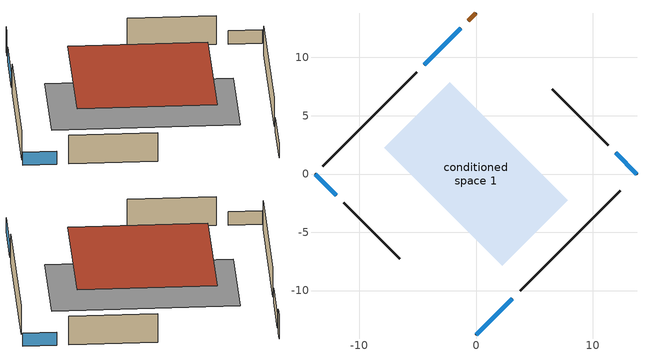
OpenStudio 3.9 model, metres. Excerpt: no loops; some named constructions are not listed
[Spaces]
conditioned space 1
 floor foundation (Slab1 construction): -7.88,2.26 -2.26,7.88 7.88,-2.26 2.26,-7.88 z0
 wall outside (Wall1 construction): 3.77,-10.03 12.39,-1.42 z0:2.44
 wall outside (Wall2 construction): -11.33,-2.48 -6.54,-7.27 z0:2.44
 wall outside (Wall3 construction): -5.08,8.73 -13.15,0.66 z0:2.44
 wall outside (Wall4 construction): 11.33,2.48 6.54,7.27 z0:2.44
 wall outside (AdiabaticWallConstruction): 0,-13.81 3.12,-10.69 / -1.3,12.51 -4.42,9.39 z0:1.19; -13.81,0 -11.98,-1.82 / 13.81,0 11.98,1.82 z0:1.13
 wall outside (AdiabaticWallConstruction 1): 0,13.81 -0.65,13.16 z0:2.03
 window (WindowConstruction): 0,-13.81 3.12,-10.69 z0:1.19
 window (WindowConstruction 1): -13.81,0 -11.98,-1.82 z0:1.13
 window (WindowConstruction 2): -1.3,12.5 -4.42,9.39 z0:1.19
 window (WindowConstruction 3): 13.81,0 11.98,1.82 z0:1.13
 door (Door): 0,13.81 -0.65,13.16 z0:2.03
 roof outside (Roof1 construction): 0,7.55 -7.55,0 0,-7.55 7.55,0 z2.44
[Schedule:Ruleset]
Name | Default Day Schedule
hvac availability schedule | hvac availability schedule default day
cooling season schedule | cooling season schedule default day
natural vent schedule | natural vent schedule default day
[Schedule:Day]
hvac availability schedule default day; cooling season schedule day 1; natural vent schedule day: 24, 0, 1
hvac availability schedule day; cooling season schedule default day; cooling season schedule day; cooling season schedule day 2; natural vent schedule default day: 24, 0, 0
[Schedule:Rule] Apply Monday=Yes; Apply Wednesday=Yes; Apply Friday=Yes; Date Specification Type=DateRange
Name | Schedule Ruleset | Rule Order | Day Schedule | Apply Sunday | Apply Tuesday | Apply Thursday | Apply Saturday | Start Month | Start Day | End Month | End Day
hvac availability schedule allday rule | hvac availability schedule | 0 | hvac availability schedule day | Yes | Yes | Yes | Yes | 7 | 18 | 7 | 20
cooling season schedule allday rule | cooling season schedule | 2 | cooling season schedule day | Yes | Yes | Yes | Yes | 1 | 1 | 5 | 31
cooling season schedule allday rule 1 | cooling season schedule | 1 | cooling season schedule day 1 | Yes | Yes | Yes | Yes | 6 | 1 | 9 | 30
cooling season schedule allday rule 2 | cooling season schedule | 0 | cooling season schedule day 2 | Yes | Yes | Yes | Yes | 10 | 1 | 12 | 31
natural vent schedule rule | natural vent schedule | 0 | natural vent schedule day | No | No | No | No | 1 | 1 | 12 | 31
[Schedule:File] External File=External File 1; Rows to Skip at Top=1; Number of Hours of Data=8760; Interpolate to Timestep=Yes; Minutes per Item=15; Translate File With Relative Path=Yes
Name | Column Number
hot_water_fixtures | 9
hot_water_clothes_washer | 5
